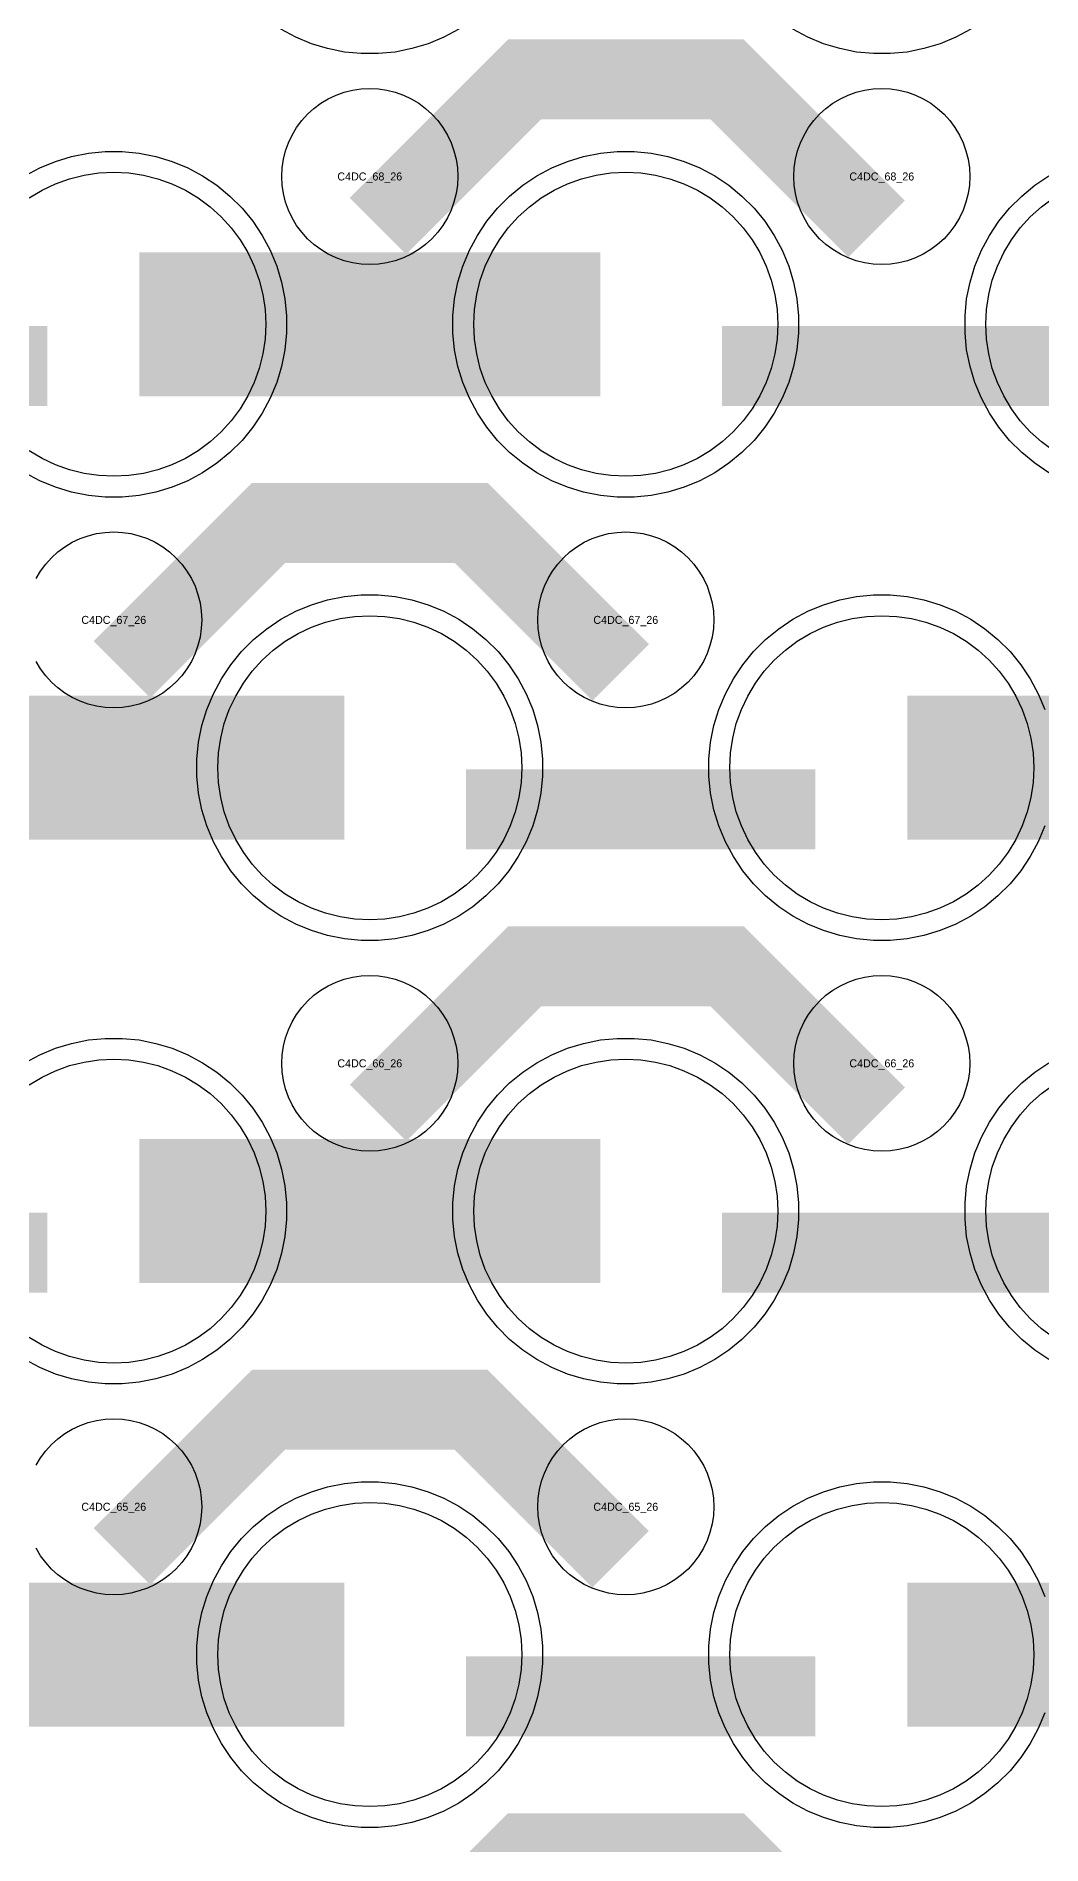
# Model space of a CAD drawing. Extents: x -11880 to 11880, y -14992 to 14992.
# Drawn here: x -3704 to -3390, y -5892 to -5327 of the extents above; entities that cross this region are included whole.
import ezdxf
from ezdxf.enums import TextEntityAlignment as Align

# ---------------------------------------------------------------- set-up
doc = ezdxf.new("R2010")
doc.units = 0
doc.header["$MEASUREMENT"] = 0
for name, color, linetype in [('GDS_775_DT_237', 138, 'CONTINUOUS'), ('RDL1_FS', 34, 'CONTINUOUS'), ('RDL_BS', 160, 'CONTINUOUS')]:
    doc.layers.add(name, color=color, linetype=linetype)

msp = doc.modelspace()

# ---------------------------------------------------------------- linework, layer by layer
at = {"layer": 'RDL1_FS', "color": 240, "true_color": 0xed1f24}
for points in [[(-3706.395, -5377.708), (-3702.395, -5375.31), (-3698.181, -5373.318), (-3693.791, -5371.746), (-3689.268, -5370.614), (-3684.657, -5369.93), (-3680, -5369.701), (-3675.343, -5369.93), (-3670.732, -5370.614), (-3666.209, -5371.746), (-3661.819, -5373.318), (-3657.605, -5375.31), (-3653.605, -5377.708), (-3649.86, -5380.486), (-3646.406, -5383.616), (-3643.276, -5387.07), (-3640.498, -5390.815), (-3638.1, -5394.815), (-3636.108, -5399.029), (-3634.536, -5403.419), (-3633.404, -5407.942), (-3632.72, -5412.553), (-3632.491, -5417.21), (-3632.72, -5421.867), (-3633.404, -5426.478), (-3634.536, -5431.001), (-3636.108, -5435.391), (-3638.1, -5439.605), (-3640.498, -5443.605), (-3643.276, -5447.35), (-3646.406, -5450.804), (-3649.86, -5453.934), (-3653.605, -5456.712), (-3657.605, -5459.11), (-3661.819, -5461.102), (-3666.209, -5462.674), (-3670.732, -5463.806), (-3675.343, -5464.49), (-3680, -5464.719), (-3684.657, -5464.49), (-3689.268, -5463.806), (-3693.791, -5462.674), (-3698.181, -5461.102), (-3702.395, -5459.11), (-3706.395, -5456.712)], [(-3386.395, -5456.712), (-3390.14, -5453.934), (-3393.594, -5450.804), (-3396.724, -5447.35), (-3399.502, -5443.605), (-3401.9, -5439.605), (-3403.892, -5435.391), (-3405.464, -5431.001), (-3406.596, -5426.478), (-3407.28, -5421.867), (-3407.509, -5417.21), (-3407.28, -5412.553), (-3406.596, -5407.942), (-3405.464, -5403.419), (-3403.892, -5399.029), (-3401.9, -5394.815), (-3399.502, -5390.815), (-3396.724, -5387.07), (-3393.594, -5383.616), (-3390.14, -5380.486), (-3386.395, -5377.708)]]:
    msp.add_lwpolyline(points, dxfattribs=at)
for points in [[(-3520, -5464.719), (-3524.657, -5464.49), (-3529.268, -5463.806), (-3533.791, -5462.674), (-3538.181, -5461.102), (-3542.395, -5459.11), (-3546.395, -5456.712), (-3550.14, -5453.934), (-3553.594, -5450.804), (-3556.724, -5447.35), (-3559.502, -5443.605), (-3561.9, -5439.605), (-3563.892, -5435.391), (-3565.464, -5431.001), (-3566.596, -5426.478), (-3567.28, -5421.867), (-3567.509, -5417.21), (-3567.28, -5412.553), (-3566.596, -5407.942), (-3565.464, -5403.419), (-3563.892, -5399.029), (-3561.9, -5394.815), (-3559.502, -5390.815), (-3556.724, -5387.07), (-3553.594, -5383.616), (-3550.14, -5380.486), (-3546.395, -5377.708), (-3542.395, -5375.31), (-3538.181, -5373.318), (-3533.791, -5371.746), (-3529.268, -5370.614), (-3524.657, -5369.93), (-3520, -5369.701), (-3515.343, -5369.93), (-3510.732, -5370.614), (-3506.209, -5371.746), (-3501.819, -5373.318), (-3497.605, -5375.31), (-3493.605, -5377.708), (-3489.86, -5380.486), (-3486.406, -5383.616), (-3483.276, -5387.07), (-3480.498, -5390.815), (-3478.1, -5394.815), (-3476.108, -5399.029), (-3474.536, -5403.419), (-3473.404, -5407.942), (-3472.72, -5412.553), (-3472.491, -5417.21), (-3472.72, -5421.867), (-3473.404, -5426.478), (-3474.536, -5431.001), (-3476.108, -5435.391), (-3478.1, -5439.605), (-3480.498, -5443.605), (-3483.276, -5447.35), (-3486.406, -5450.804), (-3489.86, -5453.934), (-3493.605, -5456.712), (-3497.605, -5459.11), (-3501.819, -5461.102), (-3506.209, -5462.674), (-3510.732, -5463.806), (-3515.343, -5464.49)], [(-3600, -5603.279), (-3604.657, -5603.05), (-3609.268, -5602.366), (-3613.791, -5601.234), (-3618.181, -5599.662), (-3622.395, -5597.67), (-3626.395, -5595.272), (-3630.14, -5592.494), (-3633.594, -5589.364), (-3636.724, -5585.91), (-3639.502, -5582.165), (-3641.9, -5578.165), (-3643.892, -5573.951), (-3645.464, -5569.561), (-3646.596, -5565.038), (-3647.28, -5560.427), (-3647.509, -5555.77), (-3647.28, -5551.113), (-3646.596, -5546.502), (-3645.464, -5541.979), (-3643.892, -5537.589), (-3641.9, -5533.375), (-3639.502, -5529.375), (-3636.724, -5525.63), (-3633.594, -5522.176), (-3630.14, -5519.046), (-3626.395, -5516.268), (-3622.395, -5513.87), (-3618.181, -5511.878), (-3613.791, -5510.306), (-3609.268, -5509.174), (-3604.657, -5508.49), (-3600, -5508.261), (-3595.343, -5508.49), (-3590.732, -5509.174), (-3586.209, -5510.306), (-3581.819, -5511.878), (-3577.605, -5513.87), (-3573.605, -5516.268), (-3569.86, -5519.046), (-3566.406, -5522.176), (-3563.276, -5525.63), (-3560.498, -5529.375), (-3558.1, -5533.375), (-3556.108, -5537.589), (-3554.536, -5541.979), (-3553.404, -5546.502), (-3552.72, -5551.113), (-3552.491, -5555.77), (-3552.72, -5560.427), (-3553.404, -5565.038), (-3554.536, -5569.561), (-3556.108, -5573.951), (-3558.1, -5578.165), (-3560.498, -5582.165), (-3563.276, -5585.91), (-3566.406, -5589.364), (-3569.86, -5592.494), (-3573.605, -5595.272), (-3577.605, -5597.67), (-3581.819, -5599.662), (-3586.209, -5601.234), (-3590.732, -5602.366), (-3595.343, -5603.05)], [(-3440, -5603.279), (-3444.657, -5603.05), (-3449.268, -5602.366), (-3453.791, -5601.234), (-3458.181, -5599.662), (-3462.395, -5597.67), (-3466.395, -5595.272), (-3470.14, -5592.494), (-3473.594, -5589.364), (-3476.724, -5585.91), (-3479.502, -5582.165), (-3481.9, -5578.165), (-3483.892, -5573.951), (-3485.464, -5569.561), (-3486.596, -5565.038), (-3487.28, -5560.427), (-3487.509, -5555.77), (-3487.28, -5551.113), (-3486.596, -5546.502), (-3485.464, -5541.979), (-3483.892, -5537.589), (-3481.9, -5533.375), (-3479.502, -5529.375), (-3476.724, -5525.63), (-3473.594, -5522.176), (-3470.14, -5519.046), (-3466.395, -5516.268), (-3462.395, -5513.87), (-3458.181, -5511.878), (-3453.791, -5510.306), (-3449.268, -5509.174), (-3444.657, -5508.49), (-3440, -5508.261), (-3435.343, -5508.49), (-3430.732, -5509.174), (-3426.209, -5510.306), (-3421.819, -5511.878), (-3417.605, -5513.87), (-3413.605, -5516.268), (-3409.86, -5519.046), (-3406.406, -5522.176), (-3403.276, -5525.63), (-3400.498, -5529.375), (-3398.1, -5533.375), (-3396.108, -5537.589), (-3394.536, -5541.979), (-3393.404, -5546.502), (-3392.72, -5551.113), (-3392.491, -5555.77), (-3392.72, -5560.427), (-3393.404, -5565.038), (-3394.536, -5569.561), (-3396.108, -5573.951), (-3398.1, -5578.165), (-3400.498, -5582.165), (-3403.276, -5585.91), (-3406.406, -5589.364), (-3409.86, -5592.494), (-3413.605, -5595.272), (-3417.605, -5597.67), (-3421.819, -5599.662), (-3426.209, -5601.234), (-3430.732, -5602.366), (-3435.343, -5603.05)]]:
    msp.add_lwpolyline(points, close=True, dxfattribs=at)
for points in [[(-3671.998, -5417.21, 45, 45, 0), (-3599.998, -5417.21, 45, 45, 0)], [(-3599.998, -5417.21, 45, 45, 0), (-3527.998, -5417.21, 45, 45, 0)], [(-3751.998, -5555.77, 45, 45, 0), (-3679.998, -5555.77, 45, 45, 0)], [(-3679.998, -5555.77, 45, 45, 0), (-3607.998, -5555.77, 45, 45, 0)], [(-3431.998, -5555.77, 45, 45, 0), (-3359.998, -5555.77, 45, 45, 0)]]:
    msp.add_lwpolyline(points, format="xyseb", dxfattribs=at)
at = {"layer": 'RDL1_FS'}
for points in [[(-3706.395, -5654.833), (-3702.395, -5652.435), (-3698.181, -5650.443), (-3693.791, -5648.871), (-3689.268, -5647.739), (-3684.657, -5647.055), (-3680, -5646.826), (-3675.343, -5647.055), (-3670.732, -5647.739), (-3666.209, -5648.871), (-3661.819, -5650.443), (-3657.605, -5652.435), (-3653.605, -5654.833), (-3649.86, -5657.611), (-3646.406, -5660.741), (-3643.276, -5664.195), (-3640.498, -5667.94), (-3638.1, -5671.94), (-3636.108, -5676.154), (-3634.536, -5680.544), (-3633.404, -5685.067), (-3632.72, -5689.678), (-3632.491, -5694.335), (-3632.72, -5698.992), (-3633.404, -5703.603), (-3634.536, -5708.126), (-3636.108, -5712.516), (-3638.1, -5716.73), (-3640.498, -5720.73), (-3643.276, -5724.475), (-3646.406, -5727.929), (-3649.86, -5731.059), (-3653.605, -5733.837), (-3657.605, -5736.235), (-3661.819, -5738.227), (-3666.209, -5739.799), (-3670.732, -5740.931), (-3675.343, -5741.615), (-3680, -5741.844), (-3684.657, -5741.615), (-3689.268, -5740.931), (-3693.791, -5739.799), (-3698.181, -5738.227), (-3702.395, -5736.235), (-3706.395, -5733.837)], [(-3386.395, -5733.837), (-3390.14, -5731.059), (-3393.594, -5727.929), (-3396.724, -5724.475), (-3399.502, -5720.73), (-3401.9, -5716.73), (-3403.892, -5712.516), (-3405.464, -5708.126), (-3406.596, -5703.603), (-3407.28, -5698.992), (-3407.509, -5694.335), (-3407.28, -5689.678), (-3406.596, -5685.067), (-3405.464, -5680.544), (-3403.892, -5676.154), (-3401.9, -5671.94), (-3399.502, -5667.94), (-3396.724, -5664.195), (-3393.594, -5660.741), (-3390.14, -5657.611), (-3386.395, -5654.833)]]:
    msp.add_lwpolyline(points, dxfattribs=at)
for points in [[(-3520, -5741.844), (-3524.657, -5741.615), (-3529.268, -5740.931), (-3533.791, -5739.799), (-3538.181, -5738.227), (-3542.395, -5736.235), (-3546.395, -5733.837), (-3550.14, -5731.059), (-3553.594, -5727.929), (-3556.724, -5724.475), (-3559.502, -5720.73), (-3561.9, -5716.73), (-3563.892, -5712.516), (-3565.464, -5708.126), (-3566.596, -5703.603), (-3567.28, -5698.992), (-3567.509, -5694.335), (-3567.28, -5689.678), (-3566.596, -5685.067), (-3565.464, -5680.544), (-3563.892, -5676.154), (-3561.9, -5671.94), (-3559.502, -5667.94), (-3556.724, -5664.195), (-3553.594, -5660.741), (-3550.14, -5657.611), (-3546.395, -5654.833), (-3542.395, -5652.435), (-3538.181, -5650.443), (-3533.791, -5648.871), (-3529.268, -5647.739), (-3524.657, -5647.055), (-3520, -5646.826), (-3515.343, -5647.055), (-3510.732, -5647.739), (-3506.209, -5648.871), (-3501.819, -5650.443), (-3497.605, -5652.435), (-3493.605, -5654.833), (-3489.86, -5657.611), (-3486.406, -5660.741), (-3483.276, -5664.195), (-3480.498, -5667.94), (-3478.1, -5671.94), (-3476.108, -5676.154), (-3474.536, -5680.544), (-3473.404, -5685.067), (-3472.72, -5689.678), (-3472.491, -5694.335), (-3472.72, -5698.992), (-3473.404, -5703.603), (-3474.536, -5708.126), (-3476.108, -5712.516), (-3478.1, -5716.73), (-3480.498, -5720.73), (-3483.276, -5724.475), (-3486.406, -5727.929), (-3489.86, -5731.059), (-3493.605, -5733.837), (-3497.605, -5736.235), (-3501.819, -5738.227), (-3506.209, -5739.799), (-3510.732, -5740.931), (-3515.343, -5741.615)], [(-3600, -5880.409), (-3604.657, -5880.18), (-3609.268, -5879.496), (-3613.791, -5878.364), (-3618.181, -5876.792), (-3622.395, -5874.8), (-3626.395, -5872.402), (-3630.14, -5869.624), (-3633.594, -5866.494), (-3636.724, -5863.04), (-3639.502, -5859.295), (-3641.9, -5855.295), (-3643.892, -5851.081), (-3645.464, -5846.691), (-3646.596, -5842.168), (-3647.28, -5837.557), (-3647.509, -5832.9), (-3647.28, -5828.243), (-3646.596, -5823.632), (-3645.464, -5819.109), (-3643.892, -5814.719), (-3641.9, -5810.505), (-3639.502, -5806.505), (-3636.724, -5802.76), (-3633.594, -5799.306), (-3630.14, -5796.176), (-3626.395, -5793.398), (-3622.395, -5791), (-3618.181, -5789.008), (-3613.791, -5787.436), (-3609.268, -5786.304), (-3604.657, -5785.62), (-3600, -5785.391), (-3595.343, -5785.62), (-3590.732, -5786.304), (-3586.209, -5787.436), (-3581.819, -5789.008), (-3577.605, -5791), (-3573.605, -5793.398), (-3569.86, -5796.176), (-3566.406, -5799.306), (-3563.276, -5802.76), (-3560.498, -5806.505), (-3558.1, -5810.505), (-3556.108, -5814.719), (-3554.536, -5819.109), (-3553.404, -5823.632), (-3552.72, -5828.243), (-3552.491, -5832.9), (-3552.72, -5837.557), (-3553.404, -5842.168), (-3554.536, -5846.691), (-3556.108, -5851.081), (-3558.1, -5855.295), (-3560.498, -5859.295), (-3563.276, -5863.04), (-3566.406, -5866.494), (-3569.86, -5869.624), (-3573.605, -5872.402), (-3577.605, -5874.8), (-3581.819, -5876.792), (-3586.209, -5878.364), (-3590.732, -5879.496), (-3595.343, -5880.18)], [(-3440, -5880.409), (-3444.657, -5880.18), (-3449.268, -5879.496), (-3453.791, -5878.364), (-3458.181, -5876.792), (-3462.395, -5874.8), (-3466.395, -5872.402), (-3470.14, -5869.624), (-3473.594, -5866.494), (-3476.724, -5863.04), (-3479.502, -5859.295), (-3481.9, -5855.295), (-3483.892, -5851.081), (-3485.464, -5846.691), (-3486.596, -5842.168), (-3487.28, -5837.557), (-3487.509, -5832.9), (-3487.28, -5828.243), (-3486.596, -5823.632), (-3485.464, -5819.109), (-3483.892, -5814.719), (-3481.9, -5810.505), (-3479.502, -5806.505), (-3476.724, -5802.76), (-3473.594, -5799.306), (-3470.14, -5796.176), (-3466.395, -5793.398), (-3462.395, -5791), (-3458.181, -5789.008), (-3453.791, -5787.436), (-3449.268, -5786.304), (-3444.657, -5785.62), (-3440, -5785.391), (-3435.343, -5785.62), (-3430.732, -5786.304), (-3426.209, -5787.436), (-3421.819, -5789.008), (-3417.605, -5791), (-3413.605, -5793.398), (-3409.86, -5796.176), (-3406.406, -5799.306), (-3403.276, -5802.76), (-3400.498, -5806.505), (-3398.1, -5810.505), (-3396.108, -5814.719), (-3394.536, -5819.109), (-3393.404, -5823.632), (-3392.72, -5828.243), (-3392.491, -5832.9), (-3392.72, -5837.557), (-3393.404, -5842.168), (-3394.536, -5846.691), (-3396.108, -5851.081), (-3398.1, -5855.295), (-3400.498, -5859.295), (-3403.276, -5863.04), (-3406.406, -5866.494), (-3409.86, -5869.624), (-3413.605, -5872.402), (-3417.605, -5874.8), (-3421.819, -5876.792), (-3426.209, -5878.364), (-3430.732, -5879.496), (-3435.343, -5880.18)]]:
    msp.add_lwpolyline(points, close=True, dxfattribs=at)
for points in [[(-3671.998, -5694.335, 45, 45, 0), (-3599.998, -5694.335, 45, 45, 0)], [(-3599.998, -5694.335, 45, 45, 0), (-3527.998, -5694.335, 45, 45, 0)], [(-3751.998, -5832.9, 45, 45, 0), (-3679.998, -5832.9, 45, 45, 0)], [(-3679.998, -5832.9, 45, 45, 0), (-3607.998, -5832.9, 45, 45, 0)], [(-3431.998, -5832.9, 45, 45, 0), (-3359.998, -5832.9, 45, 45, 0)]]:
    msp.add_lwpolyline(points, format="xyseb", dxfattribs=at)
at = {"layer": 'RDL_BS'}
for points in [[(-3572.223, -5325.028), (-3576.885, -5327.52), (-3581.795, -5329.551), (-3586.835, -5331.082), (-3592.062, -5332.128), (-3597.356, -5332.645), (-3602.644, -5332.645), (-3607.938, -5332.128), (-3613.165, -5331.082), (-3618.205, -5329.551), (-3623.115, -5327.52), (-3627.777, -5325.028)], [(-3412.223, -5325.028), (-3416.885, -5327.52), (-3421.795, -5329.551), (-3426.835, -5331.082), (-3432.062, -5332.128), (-3437.356, -5332.645), (-3442.644, -5332.645), (-3447.938, -5332.128), (-3453.165, -5331.082), (-3458.205, -5329.551), (-3463.115, -5327.52), (-3467.777, -5325.028)], [(-3704.25, -5496.626), (-3702.857, -5494.302), (-3701.254, -5492.139), (-3699.442, -5490.14), (-3697.443, -5488.328), (-3695.28, -5486.725), (-3692.956, -5485.332), (-3690.519, -5484.18), (-3687.984, -5483.273), (-3685.365, -5482.616), (-3682.693, -5482.22), (-3680, -5482.088), (-3677.307, -5482.22), (-3674.635, -5482.616), (-3672.016, -5483.273), (-3669.481, -5484.18), (-3667.044, -5485.332), (-3664.72, -5486.725), (-3662.557, -5488.328), (-3660.558, -5490.14), (-3658.746, -5492.139), (-3657.143, -5494.302), (-3655.75, -5496.626), (-3654.598, -5499.063), (-3653.691, -5501.598), (-3653.034, -5504.217), (-3652.638, -5506.889), (-3652.506, -5509.582), (-3652.638, -5512.275), (-3653.034, -5514.947), (-3653.691, -5517.566), (-3654.598, -5520.101), (-3655.75, -5522.538), (-3657.143, -5524.862), (-3658.746, -5527.025), (-3660.558, -5529.024), (-3662.557, -5530.836), (-3664.72, -5532.439), (-3667.044, -5533.832), (-3669.481, -5534.984), (-3672.016, -5535.891), (-3674.635, -5536.548), (-3677.307, -5536.944), (-3680, -5537.076), (-3682.693, -5536.944), (-3685.365, -5536.548), (-3687.984, -5535.891), (-3690.519, -5534.984), (-3692.956, -5533.832), (-3695.28, -5532.439), (-3697.443, -5530.836), (-3699.442, -5529.024), (-3701.254, -5527.025), (-3702.857, -5524.862), (-3704.25, -5522.538)], [(-3707.777, -5647.952), (-3703.115, -5645.46), (-3698.205, -5643.429), (-3693.165, -5641.898), (-3687.938, -5640.852), (-3682.644, -5640.335), (-3677.356, -5640.335), (-3672.062, -5640.852), (-3666.835, -5641.898), (-3661.795, -5643.429), (-3656.885, -5645.46), (-3652.223, -5647.952), (-3647.809, -5650.899), (-3643.708, -5654.261), (-3639.926, -5658.043), (-3636.564, -5662.144), (-3633.617, -5666.558), (-3631.125, -5671.22), (-3629.094, -5676.13), (-3627.563, -5681.17), (-3626.517, -5686.397), (-3626, -5691.691), (-3626, -5696.979), (-3626.517, -5702.273), (-3627.563, -5707.5), (-3629.094, -5712.54), (-3631.125, -5717.45), (-3633.617, -5722.112), (-3636.564, -5726.526), (-3639.926, -5730.627), (-3643.708, -5734.409), (-3647.809, -5737.771), (-3652.223, -5740.718), (-3656.885, -5743.21), (-3661.795, -5745.241), (-3666.835, -5746.772), (-3672.062, -5747.818), (-3677.356, -5748.335), (-3682.644, -5748.335), (-3687.938, -5747.818), (-3693.165, -5746.772), (-3698.205, -5745.241), (-3703.115, -5743.21), (-3707.777, -5740.718)], [(-3387.777, -5740.718), (-3392.191, -5737.771), (-3396.292, -5734.409), (-3400.074, -5730.627), (-3403.436, -5726.526), (-3406.383, -5722.112), (-3408.875, -5717.45), (-3410.906, -5712.54), (-3412.437, -5707.5), (-3413.483, -5702.273), (-3414, -5696.979), (-3414, -5691.691), (-3413.483, -5686.397), (-3412.437, -5681.17), (-3410.906, -5676.13), (-3408.875, -5671.22), (-3406.383, -5666.558), (-3403.436, -5662.144), (-3400.074, -5658.043), (-3396.292, -5654.261), (-3392.191, -5650.899), (-3387.777, -5647.952)], [(-3704.25, -5773.756), (-3702.857, -5771.432), (-3701.254, -5769.269), (-3699.442, -5767.27), (-3697.443, -5765.458), (-3695.28, -5763.855), (-3692.956, -5762.462), (-3690.519, -5761.31), (-3687.984, -5760.403), (-3685.365, -5759.746), (-3682.693, -5759.35), (-3680, -5759.218), (-3677.307, -5759.35), (-3674.635, -5759.746), (-3672.016, -5760.403), (-3669.481, -5761.31), (-3667.044, -5762.462), (-3664.72, -5763.855), (-3662.557, -5765.458), (-3660.558, -5767.27), (-3658.746, -5769.269), (-3657.143, -5771.432), (-3655.75, -5773.756), (-3654.598, -5776.193), (-3653.691, -5778.728), (-3653.034, -5781.347), (-3652.638, -5784.019), (-3652.506, -5786.712), (-3652.638, -5789.405), (-3653.034, -5792.077), (-3653.691, -5794.696), (-3654.598, -5797.231), (-3655.75, -5799.668), (-3657.143, -5801.992), (-3658.746, -5804.155), (-3660.558, -5806.154), (-3662.557, -5807.966), (-3664.72, -5809.569), (-3667.044, -5810.962), (-3669.481, -5812.114), (-3672.016, -5813.021), (-3674.635, -5813.678), (-3677.307, -5814.074), (-3680, -5814.206), (-3682.693, -5814.074), (-3685.365, -5813.678), (-3687.984, -5813.021), (-3690.519, -5812.114), (-3692.956, -5810.962), (-3695.28, -5809.569), (-3697.443, -5807.966), (-3699.442, -5806.154), (-3701.254, -5804.155), (-3702.857, -5801.992), (-3704.25, -5799.668)], [(-3389.094, -5851.105), (-3391.125, -5856.015), (-3393.617, -5860.677), (-3396.564, -5865.091), (-3399.926, -5869.192), (-3403.708, -5872.974), (-3407.809, -5876.336), (-3412.223, -5879.283), (-3416.885, -5881.775), (-3421.795, -5883.806), (-3426.835, -5885.337), (-3432.062, -5886.383), (-3437.356, -5886.9), (-3442.644, -5886.9), (-3447.938, -5886.383), (-3453.165, -5885.337), (-3458.205, -5883.806), (-3463.115, -5881.775), (-3467.777, -5879.283), (-3472.191, -5876.336), (-3476.292, -5872.974), (-3480.074, -5869.192), (-3483.436, -5865.091), (-3486.383, -5860.677), (-3488.875, -5856.015), (-3490.906, -5851.105), (-3492.437, -5846.065), (-3493.483, -5840.838), (-3494, -5835.544), (-3494, -5830.256), (-3493.483, -5824.962), (-3492.437, -5819.735), (-3490.906, -5814.695), (-3488.875, -5809.785), (-3486.383, -5805.123), (-3483.436, -5800.709), (-3480.074, -5796.608), (-3476.292, -5792.826), (-3472.191, -5789.464), (-3467.777, -5786.517), (-3463.115, -5784.025), (-3458.205, -5781.994), (-3453.165, -5780.463), (-3447.938, -5779.417), (-3442.644, -5778.9), (-3437.356, -5778.9), (-3432.062, -5779.417), (-3426.835, -5780.463), (-3421.795, -5781.994), (-3416.885, -5784.025), (-3412.223, -5786.517), (-3407.809, -5789.464), (-3403.708, -5792.826), (-3399.926, -5796.608), (-3396.564, -5800.709), (-3393.617, -5805.123), (-3391.125, -5809.785), (-3389.094, -5814.695)]]:
    msp.add_lwpolyline(points, dxfattribs=at)
for points in [[(-3597.438, -5386.524, 25, 25, 0), (-3551.623, -5340.709, 25, 25, 0), (-3518.07, -5340.709, 25, 25, 0)], [(-3441.599, -5387.423, 25, 25, 0), (-3488.313, -5340.709, 25, 25, 0), (-3518.071, -5340.709, 25, 25, 0)], [(-3677.438, -5525.084, 25, 25, 0), (-3631.623, -5479.269, 25, 25, 0), (-3598.07, -5479.269, 25, 25, 0)], [(-3521.599, -5525.983, 25, 25, 0), (-3568.313, -5479.269, 25, 25, 0), (-3598.071, -5479.269, 25, 25, 0)], [(-3597.438, -5663.649, 25, 25, 0), (-3551.623, -5617.834, 25, 25, 0), (-3518.07, -5617.834, 25, 25, 0)], [(-3441.599, -5664.548, 25, 25, 0), (-3488.313, -5617.834, 25, 25, 0), (-3518.071, -5617.834, 25, 25, 0)], [(-3809.984, -5707.348, 25, 25, 0), (-3700.719, -5707.348, 25, 25, 0)], [(-3489.984, -5707.348, 25, 25, 0), (-3380.719, -5707.348, 25, 25, 0)], [(-3677.438, -5802.214, 25, 25, 0), (-3631.623, -5756.399, 25, 25, 0), (-3598.07, -5756.399, 25, 25, 0)], [(-3521.599, -5803.113, 25, 25, 0), (-3568.313, -5756.399, 25, 25, 0), (-3598.071, -5756.399, 25, 25, 0)], [(-3569.984, -5845.913, 25, 25, 0), (-3460.719, -5845.913, 25, 25, 0)], [(-3597.438, -5940.779, 25, 25, 0), (-3551.623, -5894.964, 25, 25, 0), (-3518.07, -5894.964, 25, 25, 0)], [(-3441.599, -5941.678, 25, 25, 0), (-3488.313, -5894.964, 25, 25, 0), (-3518.071, -5894.964, 25, 25, 0)]]:
    msp.add_lwpolyline(points, format="xyseb", dxfattribs=at)
for points in [[(-3600, -5398.516), (-3602.693, -5398.384), (-3605.365, -5397.988), (-3607.984, -5397.331), (-3610.519, -5396.424), (-3612.956, -5395.272), (-3615.28, -5393.879), (-3617.443, -5392.276), (-3619.442, -5390.464), (-3621.254, -5388.465), (-3622.857, -5386.302), (-3624.25, -5383.978), (-3625.402, -5381.541), (-3626.309, -5379.006), (-3626.966, -5376.387), (-3627.362, -5373.715), (-3627.494, -5371.022), (-3627.362, -5368.329), (-3626.966, -5365.657), (-3626.309, -5363.038), (-3625.402, -5360.503), (-3624.25, -5358.066), (-3622.857, -5355.742), (-3621.254, -5353.579), (-3619.442, -5351.58), (-3617.443, -5349.768), (-3615.28, -5348.165), (-3612.956, -5346.772), (-3610.519, -5345.62), (-3607.984, -5344.713), (-3605.365, -5344.056), (-3602.693, -5343.66), (-3600, -5343.528), (-3597.307, -5343.66), (-3594.635, -5344.056), (-3592.016, -5344.713), (-3589.481, -5345.62), (-3587.044, -5346.772), (-3584.72, -5348.165), (-3582.557, -5349.768), (-3580.558, -5351.58), (-3578.746, -5353.579), (-3577.143, -5355.742), (-3575.75, -5358.066), (-3574.598, -5360.503), (-3573.691, -5363.038), (-3573.034, -5365.657), (-3572.638, -5368.329), (-3572.506, -5371.022), (-3572.638, -5373.715), (-3573.034, -5376.387), (-3573.691, -5379.006), (-3574.598, -5381.541), (-3575.75, -5383.978), (-3577.143, -5386.302), (-3578.746, -5388.465), (-3580.558, -5390.464), (-3582.557, -5392.276), (-3584.72, -5393.879), (-3587.044, -5395.272), (-3589.481, -5396.424), (-3592.016, -5397.331), (-3594.635, -5397.988), (-3597.307, -5398.384)], [(-3440, -5398.516), (-3442.693, -5398.384), (-3445.365, -5397.988), (-3447.984, -5397.331), (-3450.519, -5396.424), (-3452.956, -5395.272), (-3455.28, -5393.879), (-3457.443, -5392.276), (-3459.442, -5390.464), (-3461.254, -5388.465), (-3462.857, -5386.302), (-3464.25, -5383.978), (-3465.402, -5381.541), (-3466.309, -5379.006), (-3466.966, -5376.387), (-3467.362, -5373.715), (-3467.494, -5371.022), (-3467.362, -5368.329), (-3466.966, -5365.657), (-3466.309, -5363.038), (-3465.402, -5360.503), (-3464.25, -5358.066), (-3462.857, -5355.742), (-3461.254, -5353.579), (-3459.442, -5351.58), (-3457.443, -5349.768), (-3455.28, -5348.165), (-3452.956, -5346.772), (-3450.519, -5345.62), (-3447.984, -5344.713), (-3445.365, -5344.056), (-3442.693, -5343.66), (-3440, -5343.528), (-3437.307, -5343.66), (-3434.635, -5344.056), (-3432.016, -5344.713), (-3429.481, -5345.62), (-3427.044, -5346.772), (-3424.72, -5348.165), (-3422.557, -5349.768), (-3420.558, -5351.58), (-3418.746, -5353.579), (-3417.143, -5355.742), (-3415.75, -5358.066), (-3414.598, -5360.503), (-3413.691, -5363.038), (-3413.034, -5365.657), (-3412.638, -5368.329), (-3412.506, -5371.022), (-3412.638, -5373.715), (-3413.034, -5376.387), (-3413.691, -5379.006), (-3414.598, -5381.541), (-3415.75, -5383.978), (-3417.143, -5386.302), (-3418.746, -5388.465), (-3420.558, -5390.464), (-3422.557, -5392.276), (-3424.72, -5393.879), (-3427.044, -5395.272), (-3429.481, -5396.424), (-3432.016, -5397.331), (-3434.635, -5397.988), (-3437.307, -5398.384)], [(-3520, -5537.076), (-3522.693, -5536.944), (-3525.365, -5536.548), (-3527.984, -5535.891), (-3530.519, -5534.984), (-3532.956, -5533.832), (-3535.28, -5532.439), (-3537.443, -5530.836), (-3539.442, -5529.024), (-3541.254, -5527.025), (-3542.857, -5524.862), (-3544.25, -5522.538), (-3545.402, -5520.101), (-3546.309, -5517.566), (-3546.966, -5514.947), (-3547.362, -5512.275), (-3547.494, -5509.582), (-3547.362, -5506.889), (-3546.966, -5504.217), (-3546.309, -5501.598), (-3545.402, -5499.063), (-3544.25, -5496.626), (-3542.857, -5494.302), (-3541.254, -5492.139), (-3539.442, -5490.14), (-3537.443, -5488.328), (-3535.28, -5486.725), (-3532.956, -5485.332), (-3530.519, -5484.18), (-3527.984, -5483.273), (-3525.365, -5482.616), (-3522.693, -5482.22), (-3520, -5482.088), (-3517.307, -5482.22), (-3514.635, -5482.616), (-3512.016, -5483.273), (-3509.481, -5484.18), (-3507.044, -5485.332), (-3504.72, -5486.725), (-3502.557, -5488.328), (-3500.558, -5490.14), (-3498.746, -5492.139), (-3497.143, -5494.302), (-3495.75, -5496.626), (-3494.598, -5499.063), (-3493.691, -5501.598), (-3493.034, -5504.217), (-3492.638, -5506.889), (-3492.506, -5509.582), (-3492.638, -5512.275), (-3493.034, -5514.947), (-3493.691, -5517.566), (-3494.598, -5520.101), (-3495.75, -5522.538), (-3497.143, -5524.862), (-3498.746, -5527.025), (-3500.558, -5529.024), (-3502.557, -5530.836), (-3504.72, -5532.439), (-3507.044, -5533.832), (-3509.481, -5534.984), (-3512.016, -5535.891), (-3514.635, -5536.548), (-3517.307, -5536.944)], [(-3600, -5675.641), (-3602.693, -5675.509), (-3605.365, -5675.113), (-3607.984, -5674.456), (-3610.519, -5673.549), (-3612.956, -5672.397), (-3615.28, -5671.004), (-3617.443, -5669.401), (-3619.442, -5667.589), (-3621.254, -5665.59), (-3622.857, -5663.427), (-3624.25, -5661.103), (-3625.402, -5658.666), (-3626.309, -5656.131), (-3626.966, -5653.512), (-3627.362, -5650.84), (-3627.494, -5648.147), (-3627.362, -5645.454), (-3626.966, -5642.782), (-3626.309, -5640.163), (-3625.402, -5637.628), (-3624.25, -5635.191), (-3622.857, -5632.867), (-3621.254, -5630.704), (-3619.442, -5628.705), (-3617.443, -5626.893), (-3615.28, -5625.29), (-3612.956, -5623.897), (-3610.519, -5622.745), (-3607.984, -5621.838), (-3605.365, -5621.181), (-3602.693, -5620.785), (-3600, -5620.653), (-3597.307, -5620.785), (-3594.635, -5621.181), (-3592.016, -5621.838), (-3589.481, -5622.745), (-3587.044, -5623.897), (-3584.72, -5625.29), (-3582.557, -5626.893), (-3580.558, -5628.705), (-3578.746, -5630.704), (-3577.143, -5632.867), (-3575.75, -5635.191), (-3574.598, -5637.628), (-3573.691, -5640.163), (-3573.034, -5642.782), (-3572.638, -5645.454), (-3572.506, -5648.147), (-3572.638, -5650.84), (-3573.034, -5653.512), (-3573.691, -5656.131), (-3574.598, -5658.666), (-3575.75, -5661.103), (-3577.143, -5663.427), (-3578.746, -5665.59), (-3580.558, -5667.589), (-3582.557, -5669.401), (-3584.72, -5671.004), (-3587.044, -5672.397), (-3589.481, -5673.549), (-3592.016, -5674.456), (-3594.635, -5675.113), (-3597.307, -5675.509)], [(-3440, -5675.641), (-3442.693, -5675.509), (-3445.365, -5675.113), (-3447.984, -5674.456), (-3450.519, -5673.549), (-3452.956, -5672.397), (-3455.28, -5671.004), (-3457.443, -5669.401), (-3459.442, -5667.589), (-3461.254, -5665.59), (-3462.857, -5663.427), (-3464.25, -5661.103), (-3465.402, -5658.666), (-3466.309, -5656.131), (-3466.966, -5653.512), (-3467.362, -5650.84), (-3467.494, -5648.147), (-3467.362, -5645.454), (-3466.966, -5642.782), (-3466.309, -5640.163), (-3465.402, -5637.628), (-3464.25, -5635.191), (-3462.857, -5632.867), (-3461.254, -5630.704), (-3459.442, -5628.705), (-3457.443, -5626.893), (-3455.28, -5625.29), (-3452.956, -5623.897), (-3450.519, -5622.745), (-3447.984, -5621.838), (-3445.365, -5621.181), (-3442.693, -5620.785), (-3440, -5620.653), (-3437.307, -5620.785), (-3434.635, -5621.181), (-3432.016, -5621.838), (-3429.481, -5622.745), (-3427.044, -5623.897), (-3424.72, -5625.29), (-3422.557, -5626.893), (-3420.558, -5628.705), (-3418.746, -5630.704), (-3417.143, -5632.867), (-3415.75, -5635.191), (-3414.598, -5637.628), (-3413.691, -5640.163), (-3413.034, -5642.782), (-3412.638, -5645.454), (-3412.506, -5648.147), (-3412.638, -5650.84), (-3413.034, -5653.512), (-3413.691, -5656.131), (-3414.598, -5658.666), (-3415.75, -5661.103), (-3417.143, -5663.427), (-3418.746, -5665.59), (-3420.558, -5667.589), (-3422.557, -5669.401), (-3424.72, -5671.004), (-3427.044, -5672.397), (-3429.481, -5673.549), (-3432.016, -5674.456), (-3434.635, -5675.113), (-3437.307, -5675.509)], [(-3522.644, -5748.335), (-3527.938, -5747.818), (-3533.165, -5746.772), (-3538.205, -5745.241), (-3543.115, -5743.21), (-3547.777, -5740.718), (-3552.191, -5737.771), (-3556.292, -5734.409), (-3560.074, -5730.627), (-3563.436, -5726.526), (-3566.383, -5722.112), (-3568.875, -5717.45), (-3570.906, -5712.54), (-3572.437, -5707.5), (-3573.483, -5702.273), (-3574, -5696.979), (-3574, -5691.691), (-3573.483, -5686.397), (-3572.437, -5681.17), (-3570.906, -5676.13), (-3568.875, -5671.22), (-3566.383, -5666.558), (-3563.436, -5662.144), (-3560.074, -5658.043), (-3556.292, -5654.261), (-3552.191, -5650.899), (-3547.777, -5647.952), (-3543.115, -5645.46), (-3538.205, -5643.429), (-3533.165, -5641.898), (-3527.938, -5640.852), (-3522.644, -5640.335), (-3517.356, -5640.335), (-3512.062, -5640.852), (-3506.835, -5641.898), (-3501.795, -5643.429), (-3496.885, -5645.46), (-3492.223, -5647.952), (-3487.809, -5650.899), (-3483.708, -5654.261), (-3479.926, -5658.043), (-3476.564, -5662.144), (-3473.617, -5666.558), (-3471.125, -5671.22), (-3469.094, -5676.13), (-3467.563, -5681.17), (-3466.517, -5686.397), (-3466, -5691.691), (-3466, -5696.979), (-3466.517, -5702.273), (-3467.563, -5707.5), (-3469.094, -5712.54), (-3471.125, -5717.45), (-3473.617, -5722.112), (-3476.564, -5726.526), (-3479.926, -5730.627), (-3483.708, -5734.409), (-3487.809, -5737.771), (-3492.223, -5740.718), (-3496.885, -5743.21), (-3501.795, -5745.241), (-3506.835, -5746.772), (-3512.062, -5747.818), (-3517.356, -5748.335)], [(-3520, -5814.206), (-3522.693, -5814.074), (-3525.365, -5813.678), (-3527.984, -5813.021), (-3530.519, -5812.114), (-3532.956, -5810.962), (-3535.28, -5809.569), (-3537.443, -5807.966), (-3539.442, -5806.154), (-3541.254, -5804.155), (-3542.857, -5801.992), (-3544.25, -5799.668), (-3545.402, -5797.231), (-3546.309, -5794.696), (-3546.966, -5792.077), (-3547.362, -5789.405), (-3547.494, -5786.712), (-3547.362, -5784.019), (-3546.966, -5781.347), (-3546.309, -5778.728), (-3545.402, -5776.193), (-3544.25, -5773.756), (-3542.857, -5771.432), (-3541.254, -5769.269), (-3539.442, -5767.27), (-3537.443, -5765.458), (-3535.28, -5763.855), (-3532.956, -5762.462), (-3530.519, -5761.31), (-3527.984, -5760.403), (-3525.365, -5759.746), (-3522.693, -5759.35), (-3520, -5759.218), (-3517.307, -5759.35), (-3514.635, -5759.746), (-3512.016, -5760.403), (-3509.481, -5761.31), (-3507.044, -5762.462), (-3504.72, -5763.855), (-3502.557, -5765.458), (-3500.558, -5767.27), (-3498.746, -5769.269), (-3497.143, -5771.432), (-3495.75, -5773.756), (-3494.598, -5776.193), (-3493.691, -5778.728), (-3493.034, -5781.347), (-3492.638, -5784.019), (-3492.506, -5786.712), (-3492.638, -5789.405), (-3493.034, -5792.077), (-3493.691, -5794.696), (-3494.598, -5797.231), (-3495.75, -5799.668), (-3497.143, -5801.992), (-3498.746, -5804.155), (-3500.558, -5806.154), (-3502.557, -5807.966), (-3504.72, -5809.569), (-3507.044, -5810.962), (-3509.481, -5812.114), (-3512.016, -5813.021), (-3514.635, -5813.678), (-3517.307, -5814.074)], [(-3602.644, -5886.9), (-3607.938, -5886.383), (-3613.165, -5885.337), (-3618.205, -5883.806), (-3623.115, -5881.775), (-3627.777, -5879.283), (-3632.191, -5876.336), (-3636.292, -5872.974), (-3640.074, -5869.192), (-3643.436, -5865.091), (-3646.383, -5860.677), (-3648.875, -5856.015), (-3650.906, -5851.105), (-3652.437, -5846.065), (-3653.483, -5840.838), (-3654, -5835.544), (-3654, -5830.256), (-3653.483, -5824.962), (-3652.437, -5819.735), (-3650.906, -5814.695), (-3648.875, -5809.785), (-3646.383, -5805.123), (-3643.436, -5800.709), (-3640.074, -5796.608), (-3636.292, -5792.826), (-3632.191, -5789.464), (-3627.777, -5786.517), (-3623.115, -5784.025), (-3618.205, -5781.994), (-3613.165, -5780.463), (-3607.938, -5779.417), (-3602.644, -5778.9), (-3597.356, -5778.9), (-3592.062, -5779.417), (-3586.835, -5780.463), (-3581.795, -5781.994), (-3576.885, -5784.025), (-3572.223, -5786.517), (-3567.809, -5789.464), (-3563.708, -5792.826), (-3559.926, -5796.608), (-3556.564, -5800.709), (-3553.617, -5805.123), (-3551.125, -5809.785), (-3549.094, -5814.695), (-3547.563, -5819.735), (-3546.517, -5824.962), (-3546, -5830.256), (-3546, -5835.544), (-3546.517, -5840.838), (-3547.563, -5846.065), (-3549.094, -5851.105), (-3551.125, -5856.015), (-3553.617, -5860.677), (-3556.564, -5865.091), (-3559.926, -5869.192), (-3563.708, -5872.974), (-3567.809, -5876.336), (-3572.223, -5879.283), (-3576.885, -5881.775), (-3581.795, -5883.806), (-3586.835, -5885.337), (-3592.062, -5886.383), (-3597.356, -5886.9)]]:
    msp.add_lwpolyline(points, close=True, dxfattribs=at)
at = {"layer": 'RDL_BS', "color": 240, "true_color": 0xed1f24}
for points in [[(-3707.777, -5370.827), (-3703.115, -5368.335), (-3698.205, -5366.304), (-3693.165, -5364.773), (-3687.938, -5363.727), (-3682.644, -5363.21), (-3677.356, -5363.21), (-3672.062, -5363.727), (-3666.835, -5364.773), (-3661.795, -5366.304), (-3656.885, -5368.335), (-3652.223, -5370.827), (-3647.809, -5373.774), (-3643.708, -5377.136), (-3639.926, -5380.918), (-3636.564, -5385.019), (-3633.617, -5389.433), (-3631.125, -5394.095), (-3629.094, -5399.005), (-3627.563, -5404.045), (-3626.517, -5409.272), (-3626, -5414.566), (-3626, -5419.854), (-3626.517, -5425.148), (-3627.563, -5430.375), (-3629.094, -5435.415), (-3631.125, -5440.325), (-3633.617, -5444.987), (-3636.564, -5449.401), (-3639.926, -5453.502), (-3643.708, -5457.284), (-3647.809, -5460.646), (-3652.223, -5463.593), (-3656.885, -5466.085), (-3661.795, -5468.116), (-3666.835, -5469.647), (-3672.062, -5470.693), (-3677.356, -5471.21), (-3682.644, -5471.21), (-3687.938, -5470.693), (-3693.165, -5469.647), (-3698.205, -5468.116), (-3703.115, -5466.085), (-3707.777, -5463.593)], [(-3387.777, -5463.593), (-3392.191, -5460.646), (-3396.292, -5457.284), (-3400.074, -5453.502), (-3403.436, -5449.401), (-3406.383, -5444.987), (-3408.875, -5440.325), (-3410.906, -5435.415), (-3412.437, -5430.375), (-3413.483, -5425.148), (-3414, -5419.854), (-3414, -5414.566), (-3413.483, -5409.272), (-3412.437, -5404.045), (-3410.906, -5399.005), (-3408.875, -5394.095), (-3406.383, -5389.433), (-3403.436, -5385.019), (-3400.074, -5380.918), (-3396.292, -5377.136), (-3392.191, -5373.774), (-3387.777, -5370.827)], [(-3389.094, -5573.975), (-3391.125, -5578.885), (-3393.617, -5583.547), (-3396.564, -5587.961), (-3399.926, -5592.062), (-3403.708, -5595.844), (-3407.809, -5599.206), (-3412.223, -5602.153), (-3416.885, -5604.645), (-3421.795, -5606.676), (-3426.835, -5608.207), (-3432.062, -5609.253), (-3437.356, -5609.77), (-3442.644, -5609.77), (-3447.938, -5609.253), (-3453.165, -5608.207), (-3458.205, -5606.676), (-3463.115, -5604.645), (-3467.777, -5602.153), (-3472.191, -5599.206), (-3476.292, -5595.844), (-3480.074, -5592.062), (-3483.436, -5587.961), (-3486.383, -5583.547), (-3488.875, -5578.885), (-3490.906, -5573.975), (-3492.437, -5568.935), (-3493.483, -5563.708), (-3494, -5558.414), (-3494, -5553.126), (-3493.483, -5547.832), (-3492.437, -5542.605), (-3490.906, -5537.565), (-3488.875, -5532.655), (-3486.383, -5527.993), (-3483.436, -5523.579), (-3480.074, -5519.478), (-3476.292, -5515.696), (-3472.191, -5512.334), (-3467.777, -5509.387), (-3463.115, -5506.895), (-3458.205, -5504.864), (-3453.165, -5503.333), (-3447.938, -5502.287), (-3442.644, -5501.77), (-3437.356, -5501.77), (-3432.062, -5502.287), (-3426.835, -5503.333), (-3421.795, -5504.864), (-3416.885, -5506.895), (-3412.223, -5509.387), (-3407.809, -5512.334), (-3403.708, -5515.696), (-3399.926, -5519.478), (-3396.564, -5523.579), (-3393.617, -5527.993), (-3391.125, -5532.655), (-3389.094, -5537.565)]]:
    msp.add_lwpolyline(points, dxfattribs=at)
for points in [[(-3522.644, -5471.21), (-3527.938, -5470.693), (-3533.165, -5469.647), (-3538.205, -5468.116), (-3543.115, -5466.085), (-3547.777, -5463.593), (-3552.191, -5460.646), (-3556.292, -5457.284), (-3560.074, -5453.502), (-3563.436, -5449.401), (-3566.383, -5444.987), (-3568.875, -5440.325), (-3570.906, -5435.415), (-3572.437, -5430.375), (-3573.483, -5425.148), (-3574, -5419.854), (-3574, -5414.566), (-3573.483, -5409.272), (-3572.437, -5404.045), (-3570.906, -5399.005), (-3568.875, -5394.095), (-3566.383, -5389.433), (-3563.436, -5385.019), (-3560.074, -5380.918), (-3556.292, -5377.136), (-3552.191, -5373.774), (-3547.777, -5370.827), (-3543.115, -5368.335), (-3538.205, -5366.304), (-3533.165, -5364.773), (-3527.938, -5363.727), (-3522.644, -5363.21), (-3517.356, -5363.21), (-3512.062, -5363.727), (-3506.835, -5364.773), (-3501.795, -5366.304), (-3496.885, -5368.335), (-3492.223, -5370.827), (-3487.809, -5373.774), (-3483.708, -5377.136), (-3479.926, -5380.918), (-3476.564, -5385.019), (-3473.617, -5389.433), (-3471.125, -5394.095), (-3469.094, -5399.005), (-3467.563, -5404.045), (-3466.517, -5409.272), (-3466, -5414.566), (-3466, -5419.854), (-3466.517, -5425.148), (-3467.563, -5430.375), (-3469.094, -5435.415), (-3471.125, -5440.325), (-3473.617, -5444.987), (-3476.564, -5449.401), (-3479.926, -5453.502), (-3483.708, -5457.284), (-3487.809, -5460.646), (-3492.223, -5463.593), (-3496.885, -5466.085), (-3501.795, -5468.116), (-3506.835, -5469.647), (-3512.062, -5470.693), (-3517.356, -5471.21)], [(-3602.644, -5609.77), (-3607.938, -5609.253), (-3613.165, -5608.207), (-3618.205, -5606.676), (-3623.115, -5604.645), (-3627.777, -5602.153), (-3632.191, -5599.206), (-3636.292, -5595.844), (-3640.074, -5592.062), (-3643.436, -5587.961), (-3646.383, -5583.547), (-3648.875, -5578.885), (-3650.906, -5573.975), (-3652.437, -5568.935), (-3653.483, -5563.708), (-3654, -5558.414), (-3654, -5553.126), (-3653.483, -5547.832), (-3652.437, -5542.605), (-3650.906, -5537.565), (-3648.875, -5532.655), (-3646.383, -5527.993), (-3643.436, -5523.579), (-3640.074, -5519.478), (-3636.292, -5515.696), (-3632.191, -5512.334), (-3627.777, -5509.387), (-3623.115, -5506.895), (-3618.205, -5504.864), (-3613.165, -5503.333), (-3607.938, -5502.287), (-3602.644, -5501.77), (-3597.356, -5501.77), (-3592.062, -5502.287), (-3586.835, -5503.333), (-3581.795, -5504.864), (-3576.885, -5506.895), (-3572.223, -5509.387), (-3567.809, -5512.334), (-3563.708, -5515.696), (-3559.926, -5519.478), (-3556.564, -5523.579), (-3553.617, -5527.993), (-3551.125, -5532.655), (-3549.094, -5537.565), (-3547.563, -5542.605), (-3546.517, -5547.832), (-3546, -5553.126), (-3546, -5558.414), (-3546.517, -5563.708), (-3547.563, -5568.935), (-3549.094, -5573.975), (-3551.125, -5578.885), (-3553.617, -5583.547), (-3556.564, -5587.961), (-3559.926, -5592.062), (-3563.708, -5595.844), (-3567.809, -5599.206), (-3572.223, -5602.153), (-3576.885, -5604.645), (-3581.795, -5606.676), (-3586.835, -5608.207), (-3592.062, -5609.253), (-3597.356, -5609.77)]]:
    msp.add_lwpolyline(points, close=True, dxfattribs=at)
for points in [[(-3809.984, -5430.223, 25, 25, 0), (-3700.719, -5430.223, 25, 25, 0)], [(-3489.984, -5430.223, 25, 25, 0), (-3380.719, -5430.223, 25, 25, 0)], [(-3569.984, -5568.783, 25, 25, 0), (-3460.719, -5568.783, 25, 25, 0)]]:
    msp.add_lwpolyline(points, format="xyseb", dxfattribs=at)

# ---------------------------------------------------------------- texts
at = {"layer": 'GDS_775_DT_237'}
for s, p in [('C4DC_68_26', (-3600, -5371.022)), ('C4DC_68_26', (-3600, -5371.022)), ('C4DC_68_26', (-3440, -5371.022)), ('C4DC_68_26', (-3440, -5371.022)), ('C4DC_67_26', (-3680, -5509.582)), ('C4DC_67_26', (-3680, -5509.582)), ('C4DC_67_26', (-3520, -5509.582)), ('C4DC_67_26', (-3520, -5509.582)), ('C4DC_66_26', (-3600, -5648.147)), ('C4DC_66_26', (-3600, -5648.147)), ('C4DC_66_26', (-3440, -5648.147)), ('C4DC_66_26', (-3440, -5648.147)), ('C4DC_65_26', (-3680, -5786.712)), ('C4DC_65_26', (-3680, -5786.712)), ('C4DC_65_26', (-3520, -5786.712)), ('C4DC_65_26', (-3520, -5786.712))]:
    msp.add_text(s, height=2.5, dxfattribs=at).set_placement(p, align=Align.MIDDLE_CENTER)

doc.saveas('drawing.dxf')
